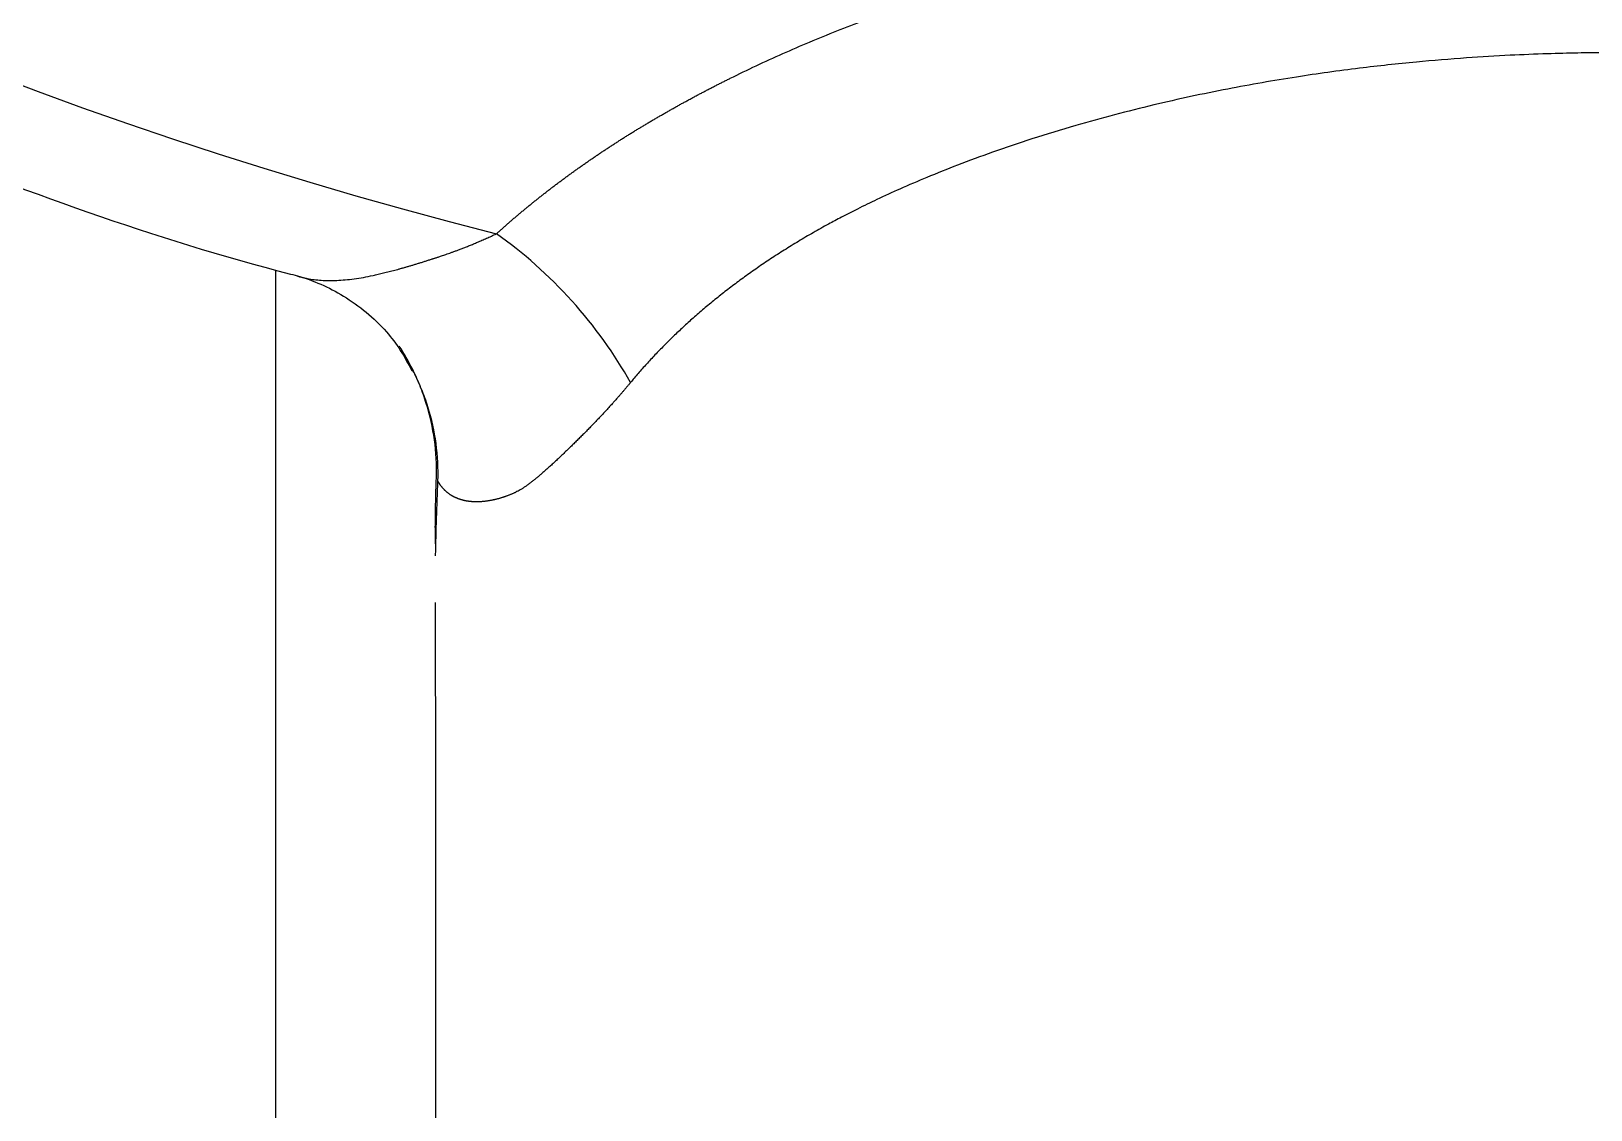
# Model space of a CAD drawing. Header units: millimetres. Extents: x 6110 to 6704, y -2661 to -1821.
# Drawn here: x 6332.999 to 6337.91, y -2183.097 to -2179.701 of the extents above; entities that cross this region are included whole.
import ezdxf

# ---------------------------------------------------------------- set-up
doc = ezdxf.new("R2010")
doc.units = ezdxf.units.MM
doc.header["$LTSCALE"] = 0.1
doc.linetypes.add('HIDDEN2', pattern=[4.7625, 3.175, -1.5875])
doc.layers.add('1', color=4, linetype='HIDDEN2', lineweight=13)
doc.layers.add('DIM', color=3, linetype='Continuous', lineweight=9)

msp = doc.modelspace()

# ---------------------------------------------------------------- hatches: boundary and pattern name
at = {"layer": 'DIM'}
h = msp.add_hatch(dxfattribs=at)
h.set_pattern_fill('ANSI31', color=2)
edge = h.paths.add_edge_path()
edge.add_line((6619.6172, -2595.9805), (6619.6172, -1962.2056))
edge.add_line((6634.6172, -1966.1101), (6619.6172, -1966.1101))
edge.add_line((6634.6172, -2610.9805), (6634.6172, -1966.1101))
edge.add_line((6634.6172, -2610.9805), (6184.4567, -2610.9805))
edge.add_line((6619.6172, -2595.9805), (6184.4567, -2595.9805))
edge.add_line((6184.4567, -2610.9805), (6184.4567, -2595.9805))

# ---------------------------------------------------------------- linework, layer by layer
at = {"layer": '1', "color": 7, "linetype": 'Continuous', "lineweight": -3}
msp.add_line((6333.7679, -2180.453), (6333.7679, -2216.6404), dxfattribs=at)
for centre, major_axis, ratio, start_param, end_param in [((6338.0093, -2168.8384), (13.1753, 0), 0.906308, 4.984867, 10.723113), ((6334.4167, -2180.8), (-0.5043, 0.5551), 0.505109, 4.269951, 5.137985)]:
    msp.add_ellipse(centre, major_axis=major_axis, ratio=ratio, start_param=start_param, end_param=end_param, dxfattribs=at)
for points, knots in [([(6325.4662, -2173.63), (6325.5679, -2173.8542), (6325.8634, -2174.4465), (6326.4568, -2175.3608), (6327.2417, -2176.3581), (6328.1332, -2177.2793), (6329.1185, -2178.1175), (6330.1898, -2178.8631), (6331.3353, -2179.5125), (6332.5483, -2180.0467), (6333.3933, -2180.3577), (6333.8352, -2180.4704), (6333.8448, -2180.4729)], [0, 0, 0, 0, 0.068553, 0.18436, 0.300257, 0.416246, 0.532326, 0.648492, 0.764733, 0.881039, 0.997401, 1, 1, 1, 1]), ([(6334.4638, -2180.3388), (6334.4666, -2180.3363), (6334.4722, -2180.3312), (6334.4807, -2180.3237), (6334.4892, -2180.3162), (6334.4978, -2180.3087), (6334.5063, -2180.3012), (6334.515, -2180.2938), (6334.5236, -2180.2864), (6334.5323, -2180.279), (6334.5411, -2180.2716), (6334.5499, -2180.2643), (6334.5587, -2180.257), (6334.5675, -2180.2498), (6334.5764, -2180.2425), (6334.5854, -2180.2353), (6334.5943, -2180.2282), (6334.6033, -2180.221), (6334.6124, -2180.2139), (6334.6215, -2180.2068), (6334.6306, -2180.1998), (6334.6398, -2180.1928), (6334.649, -2180.1858), (6334.6582, -2180.1788), (6334.6675, -2180.1719), (6334.6768, -2180.165), (6334.6862, -2180.1581), (6334.6955, -2180.1512), (6334.705, -2180.1444), (6334.7144, -2180.1376), (6334.7239, -2180.1309), (6334.7335, -2180.1241), (6334.7431, -2180.1174), (6334.7527, -2180.1107), (6334.7623, -2180.1041), (6334.772, -2180.0975), (6334.7817, -2180.0909), (6334.7915, -2180.0843), (6334.8013, -2180.0778), (6334.8111, -2180.0713), (6334.821, -2180.0648), (6334.8309, -2180.0583), (6334.8409, -2180.0519), (6334.8508, -2180.0455), (6334.8609, -2180.0391), (6334.8709, -2180.0328), (6334.881, -2180.0265), (6334.8911, -2180.0202), (6334.9013, -2180.0139), (6334.9115, -2180.0077), (6334.9217, -2180.0015), (6334.932, -2179.9953), (6334.9423, -2179.9891), (6334.9526, -2179.983), (6334.963, -2179.9769), (6334.9734, -2179.9708), (6334.9839, -2179.9647), (6334.9944, -2179.9587), (6335.0049, -2179.9527), (6335.0154, -2179.9467), (6335.026, -2179.9408), (6335.0366, -2179.9349), (6335.0473, -2179.929), (6335.058, -2179.9231), (6335.0687, -2179.9173), (6335.0795, -2179.9114), (6335.0903, -2179.9056), (6335.1011, -2179.8999), (6335.112, -2179.8941), (6335.1229, -2179.8884), (6335.1339, -2179.8827), (6335.1448, -2179.877), (6335.1558, -2179.8714), (6335.1669, -2179.8658), (6335.178, -2179.8602), (6335.1891, -2179.8546), (6335.2507, -2179.824), (6335.3649, -2179.7704), (6335.5357, -2179.6987), (6335.7119, -2179.6328), (6335.8933, -2179.5724), (6336.0932, -2179.5134), (6336.2923, -2179.4622), (6336.43, -2179.4316), (6336.4897, -2179.4192)], [0, 0, 0, 0, 0.005463, 0.010923, 0.016382, 0.021838, 0.027293, 0.032746, 0.038198, 0.043648, 0.049096, 0.054544, 0.05999, 0.065435, 0.070879, 0.076322, 0.081765, 0.087206, 0.092648, 0.098088, 0.103528, 0.108968, 0.114408, 0.119848, 0.125287, 0.130727, 0.136167, 0.141607, 0.147048, 0.152489, 0.157931, 0.163373, 0.168816, 0.17426, 0.179705, 0.185151, 0.190598, 0.196047, 0.201496, 0.206947, 0.2124, 0.217854, 0.22331, 0.228768, 0.234227, 0.239689, 0.245152, 0.250618, 0.256086, 0.261556, 0.267029, 0.272504, 0.277981, 0.283462, 0.288945, 0.294431, 0.29992, 0.305412, 0.310907, 0.316405, 0.321906, 0.327411, 0.332919, 0.338431, 0.343946, 0.349466, 0.354988, 0.360515, 0.366046, 0.37158, 0.377119, 0.382662, 0.388209, 0.393761, 0.399316, 0.404877, 0.410442, 0.491558, 0.572893, 0.654701, 0.737232, 0.820732, 0.922752, 1, 1, 1, 1]), ([(6341.1332, -2180.8074), (6341.131, -2180.8049), (6341.1268, -2180.7998), (6341.1203, -2180.7921), (6341.1137, -2180.7845), (6341.1071, -2180.7768), (6341.1004, -2180.7691), (6341.0936, -2180.7615), (6341.0867, -2180.7538), (6341.0797, -2180.7461), (6341.0727, -2180.7384), (6341.0655, -2180.7307), (6341.0583, -2180.723), (6341.051, -2180.7153), (6341.0436, -2180.7076), (6341.0361, -2180.7), (6341.0285, -2180.6923), (6341.0208, -2180.6846), (6341.0131, -2180.6769), (6341.0052, -2180.6692), (6340.9973, -2180.6615), (6340.9893, -2180.6538), (6340.9811, -2180.6461), (6340.9729, -2180.6384), (6340.9646, -2180.6307), (6340.9562, -2180.623), (6340.9477, -2180.6153), (6340.9391, -2180.6076), (6340.9304, -2180.6), (6340.9216, -2180.5923), (6340.9127, -2180.5846), (6340.9037, -2180.577), (6340.8946, -2180.5693), (6340.8854, -2180.5617), (6340.8761, -2180.554), (6340.8667, -2180.5464), (6340.8572, -2180.5388), (6340.8476, -2180.5311), (6340.8379, -2180.5235), (6340.8281, -2180.5159), (6340.8182, -2180.5083), (6340.8082, -2180.5007), (6340.798, -2180.4932), (6340.7878, -2180.4856), (6340.7775, -2180.4781), (6340.7671, -2180.4705), (6340.7565, -2180.463), (6340.7459, -2180.4555), (6340.7351, -2180.448), (6340.7242, -2180.4405), (6340.7133, -2180.433), (6340.7022, -2180.4256), (6340.691, -2180.4181), (6340.6797, -2180.4107), (6340.6683, -2180.4033), (6340.6567, -2180.3959), (6340.6451, -2180.3886), (6340.6334, -2180.3812), (6340.6215, -2180.3739), (6340.6095, -2180.3666), (6340.5974, -2180.3593), (6340.5852, -2180.352), (6340.5729, -2180.3448), (6340.5605, -2180.3376), (6340.5479, -2180.3304), (6340.5353, -2180.3232), (6340.5225, -2180.3161), (6340.5035, -2180.3056), (6340.4764, -2180.291), (6340.4394, -2180.2718), (6340.3968, -2180.2505), (6340.3484, -2180.2273), (6340.2939, -2180.2022), (6340.2331, -2180.1756), (6340.1658, -2180.1475), (6340.0917, -2180.1183), (6340.0107, -2180.0882), (6339.9225, -2180.0574), (6339.827, -2180.0264), (6339.7076, -2179.9906), (6339.568, -2179.9528), (6339.4127, -2179.9157), (6339.2634, -2179.8844), (6339.1208, -2179.8584), (6338.9857, -2179.837), (6338.8582, -2179.8196), (6338.7389, -2179.8057), (6338.6279, -2179.7948), (6338.5253, -2179.7865), (6338.4312, -2179.7803), (6338.3455, -2179.7758), (6338.2683, -2179.7726), (6338.1995, -2179.7705), (6338.1389, -2179.7693), (6338.0865, -2179.7686), (6338.042, -2179.7683), (6337.996, -2179.7683), (6337.9395, -2179.7685), (6337.8632, -2179.7695), (6337.7667, -2179.772), (6337.6498, -2179.7767), (6337.5121, -2179.785), (6337.3537, -2179.798), (6337.1749, -2179.8173), (6336.9766, -2179.8449), (6336.7601, -2179.8827), (6336.5277, -2179.9327), (6336.3225, -2179.9867), (6336.154, -2180.0381), (6336.0301, -2180.08), (6335.9199, -2180.1207), (6335.8227, -2180.1596), (6335.7382, -2180.196), (6335.6655, -2180.2292), (6335.604, -2180.259), (6335.5533, -2180.2849), (6335.5149, -2180.3054), (6335.4855, -2180.3217), (6335.4617, -2180.3352), (6335.4382, -2180.3488), (6335.4152, -2180.3625), (6335.3926, -2180.3763), (6335.3704, -2180.3901), (6335.3487, -2180.404), (6335.3273, -2180.418), (6335.3063, -2180.432), (6335.2857, -2180.4461), (6335.2655, -2180.4603), (6335.2456, -2180.4745), (6335.2262, -2180.4887), (6335.2071, -2180.503), (6335.1884, -2180.5173), (6335.1701, -2180.5317), (6335.1521, -2180.5461), (6335.1345, -2180.5605), (6335.1173, -2180.5749), (6335.1004, -2180.5894), (6335.0838, -2180.6039), (6335.0676, -2180.6184), (6335.0517, -2180.6329), (6335.0362, -2180.6475), (6335.021, -2180.662), (6335.0061, -2180.6766), (6334.9915, -2180.6911), (6334.9773, -2180.7057), (6334.9633, -2180.7202), (6334.9497, -2180.7348), (6334.9364, -2180.7493), (6334.9233, -2180.7639), (6334.9106, -2180.7784), (6334.8981, -2180.7929), (6334.89, -2180.8027), (6334.886, -2180.8075)], [0, 0, 0, 0, 0.001588, 0.003185, 0.00479, 0.006403, 0.008025, 0.009655, 0.011293, 0.012941, 0.014596, 0.016261, 0.017934, 0.019615, 0.021306, 0.023006, 0.024714, 0.026432, 0.028158, 0.029894, 0.031639, 0.033393, 0.035156, 0.036929, 0.038711, 0.040503, 0.042305, 0.044116, 0.045936, 0.047766, 0.049607, 0.051456, 0.053316, 0.055186, 0.057066, 0.058956, 0.060856, 0.062766, 0.064686, 0.066616, 0.068557, 0.070508, 0.07247, 0.074442, 0.076425, 0.078418, 0.080421, 0.082436, 0.084461, 0.086497, 0.088544, 0.090601, 0.09267, 0.094749, 0.09684, 0.098941, 0.101054, 0.103178, 0.105313, 0.107459, 0.109616, 0.111785, 0.113966, 0.116157, 0.118361, 0.120575, 0.122802, 0.125039, 0.130476, 0.136781, 0.14397, 0.152055, 0.161052, 0.170974, 0.181838, 0.193655, 0.20644, 0.220202, 0.234949, 0.250685, 0.27491, 0.298078, 0.320122, 0.340988, 0.360643, 0.379068, 0.396251, 0.412187, 0.426875, 0.440324, 0.452542, 0.463542, 0.473341, 0.481958, 0.489423, 0.495757, 0.500969, 0.509037, 0.519886, 0.533599, 0.550251, 0.569899, 0.59258, 0.618297, 0.647011, 0.678643, 0.713056, 0.750043, 0.77117, 0.790408, 0.807778, 0.823313, 0.837051, 0.849037, 0.859311, 0.867914, 0.874881, 0.879093, 0.883263, 0.887393, 0.891482, 0.895529, 0.899537, 0.903505, 0.907432, 0.91132, 0.91517, 0.91898, 0.922752, 0.926487, 0.930184, 0.933845, 0.937469, 0.941058, 0.944611, 0.948128, 0.951612, 0.955061, 0.958477, 0.961859, 0.965208, 0.968525, 0.97181, 0.975063, 0.978285, 0.981477, 0.984638, 0.987769, 0.99087, 0.993942, 0.996985, 1, 1, 1, 1]), ([(6333.8443, -2180.4738), (6333.8449, -2180.4739), (6333.8468, -2180.4745), (6333.8499, -2180.4753), (6333.8536, -2180.4763), (6333.8574, -2180.4772), (6333.8612, -2180.4781), (6333.8652, -2180.4789), (6333.8746, -2180.4808), (6333.8901, -2180.4832), (6333.9125, -2180.4853), (6333.9363, -2180.4861), (6333.9614, -2180.4857), (6333.9879, -2180.4839), (6334.0158, -2180.4807), (6334.0451, -2180.4761), (6334.0679, -2180.4716), (6334.0836, -2180.4681), (6334.0919, -2180.4662), (6334.1002, -2180.4643), (6334.1087, -2180.4622), (6334.1173, -2180.4601), (6334.126, -2180.4579), (6334.1349, -2180.4556), (6334.1439, -2180.4532), (6334.1531, -2180.4508), (6334.1623, -2180.4482), (6334.1717, -2180.4456), (6334.1812, -2180.4428), (6334.1909, -2180.44), (6334.2007, -2180.4371), (6334.2106, -2180.4341), (6334.2206, -2180.431), (6334.2308, -2180.4279), (6334.2411, -2180.4246), (6334.2515, -2180.4213), (6334.2589, -2180.4189), (6334.2633, -2180.4174), (6334.265, -2180.4169), (6334.2674, -2180.4162), (6334.2703, -2180.4152), (6334.274, -2180.414), (6334.2782, -2180.4127), (6334.2831, -2180.4111), (6334.2886, -2180.4092), (6334.2948, -2180.4072), (6334.3016, -2180.4049), (6334.309, -2180.4023), (6334.3171, -2180.3994), (6334.3259, -2180.3963), (6334.3352, -2180.3929), (6334.3452, -2180.3891), (6334.3559, -2180.3851), (6334.3672, -2180.3806), (6334.3791, -2180.3759), (6334.3916, -2180.3707), (6334.4048, -2180.3652), (6334.4187, -2180.3592), (6334.4332, -2180.3529), (6334.4483, -2180.3461), (6334.4586, -2180.3413), (6334.4638, -2180.3388)], [0, 0, 0, 0, 0.004412, 0.012665, 0.020995, 0.029403, 0.037888, 0.04645, 0.055091, 0.098936, 0.143734, 0.1895, 0.236245, 0.283978, 0.332708, 0.382444, 0.433191, 0.44639, 0.459686, 0.473082, 0.486576, 0.50017, 0.513864, 0.527659, 0.541555, 0.555552, 0.569652, 0.583854, 0.598159, 0.612567, 0.627079, 0.641695, 0.656415, 0.671239, 0.686169, 0.701204, 0.716345, 0.717871, 0.720295, 0.723616, 0.727835, 0.732952, 0.738965, 0.745875, 0.753682, 0.762384, 0.771982, 0.782475, 0.793862, 0.806144, 0.819318, 0.833385, 0.848343, 0.864192, 0.880932, 0.89856, 0.917076, 0.93648, 0.956769, 0.977943, 1, 1, 1, 1]), ([(6333.8356, -2180.4712), (6333.8876, -2180.4855), (6333.9871, -2180.5287), (6334.1179, -2180.6347), (6334.1754, -2180.7252), (6334.1972, -2180.7706)], [0, 0, 0, 0, 0.341118, 0.70301, 1, 1, 1, 1]), ([(6334.2749, -2181.1052), (6334.2762, -2181.0656), (6334.2741, -2181.0265), (6334.2635, -2180.9493), (6334.255, -2180.9112), (6334.2403, -2180.8641), (6334.2372, -2180.8547), (6334.2306, -2180.8362), (6334.2271, -2180.827), (6334.216, -2180.7997), (6334.208, -2180.7819), (6334.1868, -2180.7397), (6334.1731, -2180.7157), (6334.1579, -2180.6924)], [0, 0, 0, 0, 0.269805, 0.269805, 0.539611, 0.539611, 0.607062, 0.607062, 0.674513, 0.674513, 0.809416, 0.809416, 1, 1, 1, 1]), ([(6334.2797, -2181.1173), (6334.2812, -2181.0775), (6334.2792, -2181.0381), (6334.2688, -2180.9603), (6334.2603, -2180.9219), (6334.2454, -2180.8745), (6334.2422, -2180.8651), (6334.2355, -2180.8465), (6334.2319, -2180.8373), (6334.2207, -2180.8099), (6334.2125, -2180.792), (6334.1946, -2180.7569), (6334.1849, -2180.7398), (6334.1717, -2180.7185), (6334.1689, -2180.714), (6334.166, -2180.7095)], [0, 0, 0, 0, 0.275179, 0.275179, 0.550357, 0.550357, 0.619152, 0.619152, 0.687947, 0.687947, 0.825536, 0.825536, 0.963125, 0.963125, 1, 1, 1, 1]), ([(6334.886, -2180.8075), (6334.8842, -2180.8097), (6334.8805, -2180.814), (6334.8751, -2180.8205), (6334.8697, -2180.827), (6334.8642, -2180.8334), (6334.8587, -2180.8397), (6334.8533, -2180.846), (6334.8478, -2180.8523), (6334.8423, -2180.8585), (6334.8369, -2180.8647), (6334.8314, -2180.8709), (6334.8259, -2180.877), (6334.8205, -2180.883), (6334.815, -2180.889), (6334.8095, -2180.895), (6334.8041, -2180.9009), (6334.7986, -2180.9068), (6334.7932, -2180.9126), (6334.7877, -2180.9184), (6334.7823, -2180.9241), (6334.7769, -2180.9298), (6334.7714, -2180.9355), (6334.766, -2180.9411), (6334.7607, -2180.9466), (6334.7553, -2180.9521), (6334.7499, -2180.9576), (6334.7446, -2180.963), (6334.7392, -2180.9684), (6334.7339, -2180.9738), (6334.7286, -2180.979), (6334.7234, -2180.9843), (6334.7181, -2180.9895), (6334.7129, -2180.9946), (6334.7077, -2180.9997), (6334.7025, -2181.0048), (6334.6948, -2181.0122), (6334.6849, -2181.0218), (6334.6729, -2181.0334), (6334.6614, -2181.0443), (6334.6503, -2181.0548), (6334.6397, -2181.0646), (6334.6296, -2181.0738), (6334.6199, -2181.0825), (6334.6106, -2181.0906), (6334.6017, -2181.0982), (6334.5932, -2181.1054), (6334.5849, -2181.1121), (6334.5768, -2181.1185), (6334.5689, -2181.1245), (6334.5612, -2181.1303), (6334.5537, -2181.1357), (6334.5464, -2181.1406), (6334.5392, -2181.1451), (6334.5322, -2181.1491), (6334.5264, -2181.152), (6334.5218, -2181.1542), (6334.5183, -2181.1557), (6334.5148, -2181.1573), (6334.5113, -2181.1588), (6334.5078, -2181.1602), (6334.5043, -2181.1616), (6334.5009, -2181.163), (6334.4974, -2181.1643), (6334.494, -2181.1655), (6334.4906, -2181.1667), (6334.4872, -2181.1679), (6334.4838, -2181.169), (6334.4805, -2181.17), (6334.4771, -2181.1711), (6334.4738, -2181.172), (6334.4705, -2181.173), (6334.4672, -2181.1739), (6334.4639, -2181.1747), (6334.4607, -2181.1755), (6334.4574, -2181.1763), (6334.4542, -2181.177), (6334.451, -2181.1777), (6334.4479, -2181.1783), (6334.4447, -2181.1789), (6334.4415, -2181.1794), (6334.4384, -2181.1799), (6334.4353, -2181.1804), (6334.4322, -2181.1809), (6334.4292, -2181.1812), (6334.4261, -2181.1816), (6334.4231, -2181.1819), (6334.4201, -2181.1822), (6334.4171, -2181.1824), (6334.4141, -2181.1826), (6334.4112, -2181.1828), (6334.4083, -2181.1829), (6334.4054, -2181.1829), (6334.4025, -2181.183), (6334.3996, -2181.183), (6334.3968, -2181.1829), (6334.394, -2181.1828), (6334.3912, -2181.1827), (6334.3884, -2181.1825), (6334.3857, -2181.1823), (6334.383, -2181.1821), (6334.3803, -2181.1818), (6334.3776, -2181.1815), (6334.3749, -2181.1811), (6334.3723, -2181.1807), (6334.3697, -2181.1803), (6334.3671, -2181.1798), (6334.3645, -2181.1792), (6334.362, -2181.1787), (6334.3595, -2181.1781), (6334.357, -2181.1774), (6334.3545, -2181.1767), (6334.3521, -2181.176), (6334.3497, -2181.1753), (6334.3473, -2181.1745), (6334.345, -2181.1736), (6334.3426, -2181.1727), (6334.3403, -2181.1718), (6334.338, -2181.1708), (6334.3358, -2181.1698), (6334.3336, -2181.1688), (6334.3314, -2181.1677), (6334.3292, -2181.1666), (6334.327, -2181.1654), (6334.3249, -2181.1642), (6334.3228, -2181.163), (6334.3208, -2181.1617), (6334.3187, -2181.1604), (6334.3167, -2181.159), (6334.3148, -2181.1576), (6334.3128, -2181.1562), (6334.3109, -2181.1547), (6334.309, -2181.1532), (6334.3072, -2181.1517), (6334.3054, -2181.1501), (6334.3036, -2181.1484), (6334.3019, -2181.1468), (6334.3001, -2181.1451), (6334.2985, -2181.1433), (6334.2968, -2181.1416), (6334.2952, -2181.1398), (6334.2936, -2181.1379), (6334.2921, -2181.136), (6334.2906, -2181.1341), (6334.2891, -2181.1322), (6334.2877, -2181.1302), (6334.2863, -2181.1281), (6334.2849, -2181.126), (6334.2836, -2181.1239), (6334.2822, -2181.1218), (6334.2809, -2181.1196), (6334.2801, -2181.1181), (6334.2797, -2181.1173)], [0, 0, 0, 0, 0.007283, 0.014561, 0.021833, 0.0291, 0.036361, 0.043616, 0.050866, 0.058109, 0.065346, 0.072576, 0.0798, 0.087017, 0.094226, 0.101428, 0.108622, 0.115808, 0.122986, 0.130155, 0.137315, 0.144465, 0.151606, 0.158738, 0.165858, 0.172968, 0.180067, 0.187154, 0.194229, 0.201292, 0.208342, 0.215378, 0.222401, 0.22941, 0.236404, 0.243383, 0.250346, 0.267351, 0.283818, 0.299752, 0.315158, 0.330043, 0.344413, 0.358276, 0.371654, 0.384616, 0.397234, 0.409575, 0.421699, 0.43366, 0.445466, 0.457078, 0.46846, 0.47958, 0.490411, 0.500934, 0.506412, 0.511879, 0.517335, 0.52278, 0.528215, 0.53364, 0.539055, 0.54446, 0.549857, 0.555244, 0.560623, 0.565994, 0.571357, 0.576713, 0.582061, 0.587403, 0.592737, 0.598066, 0.603388, 0.608705, 0.614016, 0.619322, 0.624624, 0.62992, 0.635213, 0.6405, 0.645784, 0.651062, 0.656337, 0.661607, 0.666872, 0.672133, 0.67739, 0.682642, 0.68789, 0.693133, 0.698372, 0.703607, 0.708837, 0.714063, 0.719284, 0.724501, 0.729714, 0.734922, 0.740126, 0.745325, 0.75052, 0.755711, 0.760897, 0.76608, 0.771257, 0.77643, 0.781599, 0.786764, 0.791924, 0.79708, 0.802232, 0.807379, 0.812522, 0.81766, 0.822795, 0.827924, 0.83305, 0.838171, 0.843288, 0.848401, 0.85351, 0.858614, 0.863714, 0.86881, 0.873902, 0.878989, 0.884073, 0.889153, 0.894229, 0.8993, 0.904368, 0.909432, 0.914493, 0.919549, 0.924602, 0.929651, 0.934697, 0.939739, 0.944778, 0.949813, 0.954845, 0.959874, 0.9649, 0.969922, 0.974942, 0.979959, 0.984973, 0.989984, 0.994993, 1, 1, 1, 1]), ([(6334.2715, -2181.2641), (6334.2717, -2181.2502), (6334.2718, -2181.2363), (6334.2727, -2181.1833), (6334.2737, -2181.1443), (6334.2749, -2181.1052)], [0, 0, 0, 0, 0.261719, 0.261719, 1, 1, 1, 1]), ([(6334.2726, -2181.3526), (6334.2726, -2181.3522), (6334.2726, -2181.3517), (6334.2734, -2181.3122), (6334.2744, -2181.2732), (6334.2768, -2181.1952), (6334.2782, -2181.1562), (6334.2797, -2181.1173)], [0, 0, 0, 0, 0.005718, 0.005718, 0.502859, 0.502859, 1, 1, 1, 1]), ([(6334.2715, -2181.5001), (6334.2726, -2184.02), (6334.2754, -2189.155), (6334.2825, -2196.8411), (6334.2871, -2203.5176), (6334.2891, -2207.5756), (6334.2897, -2209.0863)], [0, 0, 0, 0, 0.273955, 0.558284, 0.835516, 1, 1, 1, 1])]:
    msp.add_open_spline(points, degree=3, knots=knots, dxfattribs=at)
msp.add_open_spline([(6334.2713, -2181.2151), (6334.2713, -2181.3152)], degree=1, dxfattribs=at)

doc.saveas('drawing.dxf')
